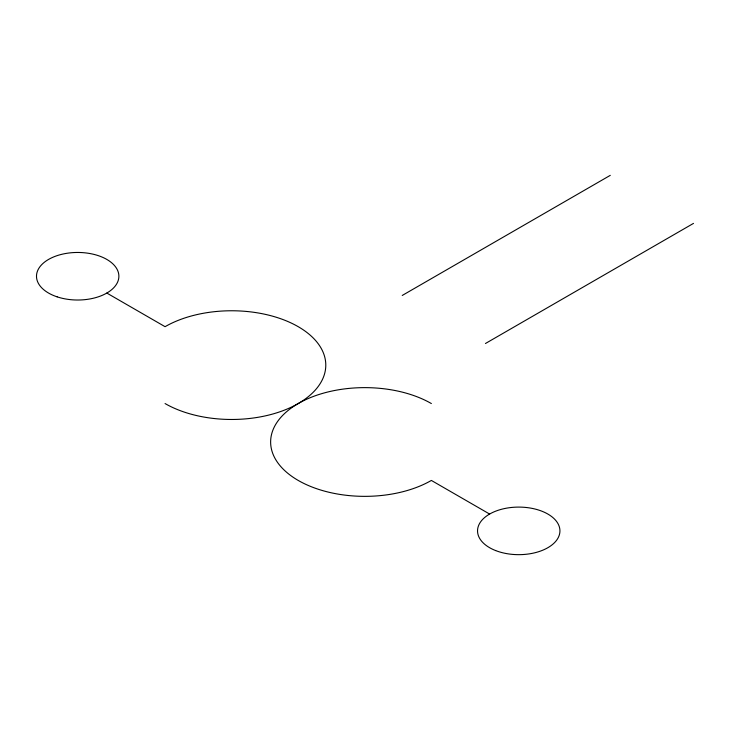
<?xml version="1.0" encoding="UTF-8"?>
<svg xmlns="http://www.w3.org/2000/svg" width="730" height="730" viewBox="0 0 730 730"><rect width="100%" height="100%" fill="white"/><g stroke="black" fill="none" stroke-linecap="round" stroke-linejoin="round"><path stroke-width="1.09" d="M402.239 295.458L610.28 175.346M485.459 343.501L693.5 223.389M106.817 293.049L165.071 326.684A94.152 54.358 0 0 1 298.214 326.684A94.152 54.358 0 0 1 298.214 403.553A94.152 54.358 0 0 0 298.214 480.431A94.152 54.358 0 0 0 431.366 480.431L489.62 514.057M431.366 403.553A94.152 54.358 0 0 0 298.214 403.553A94.152 54.358 0 0 1 165.071 403.553M495.652 550.575A41.19 23.78 0 0 0 559.828 532.572A41.19 23.78 0 0 0 500.743 509.485A41.19 23.78 0 0 0 495.652 550.575M57.095 296.836A41.19 23.78 0 0 0 118.88 276.241A41.19 23.78 0 0 0 57.095 255.646A41.19 23.78 0 0 0 57.095 296.836"/></g></svg>
